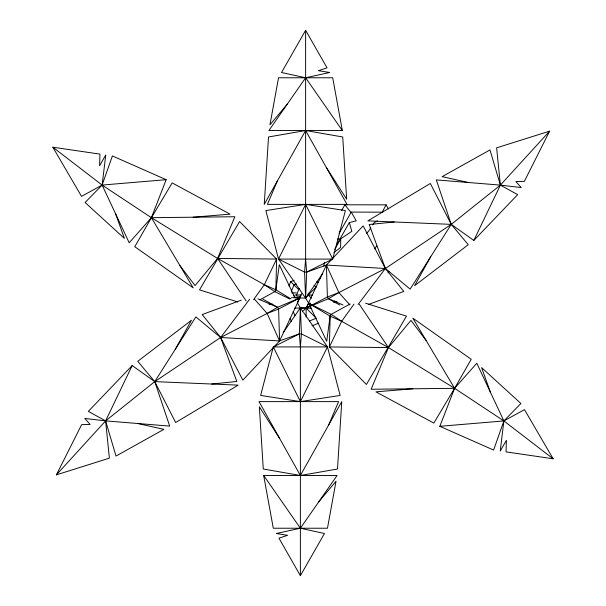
<?xml version="1.0" encoding="UTF-8"?>
<svg xmlns="http://www.w3.org/2000/svg" width="606" height="606" viewBox="0 0 606 606"><rect width="100%" height="100%" fill="white"/><g stroke="black" fill="none" stroke-linecap="round" stroke-linejoin="round"><path stroke-width="0.91" d="M382.424 212.168L351.283 212.1L356.245 220.842L349.359 222.546L351.836 231.348L340.739 238.779L340.64 247.415L333.883 252.604M260.004 299.765L274.806 291.645L275.859 289.85L276.609 259.065L239.59 221.523L199.533 289.857L237.757 301.97M350.109 303.977L331.194 314.355L330.141 316.15L329.391 346.935L366.41 384.477L406.467 316.143L365.577 303.182M300.379 575.7L324.46 533.507L300.379 528.227L276.306 533.507L287.63 535.31L278.957 538.158L300.379 575.7L300.379 346.92L299.341 333.891L300.379 307.84L297.266 302.697L301.561 293.705M302.311 311.885L306.113 308.083L308.734 303.303L330.141 316.15L326.71 341.284L308.734 303.303L305.621 298.16L306.659 272.109L305.621 259.08L305.621 30.3L327.043 67.842L318.37 70.69L329.694 72.493L305.621 77.773L281.54 72.493L305.621 30.3M305.621 259.08L304.576 272.109L305.621 298.16L291.531 297.629M300.379 346.92L301.424 333.891L300.379 307.84L311.681 308.28M290.925 298.887L275.859 289.85L279.29 264.716L294.872 297.629M323.846 265.981L324.437 262.292M115.655 213.918L124.389 238.393L85.098 202.51L102.119 185.065L112.398 155.939L166.173 179.687L151.409 217.69L134.774 246.71L193.178 287.842L151.409 217.69L102.119 185.065L52.851 147.213L99.937 154.113L99.596 165.703L105.77 154.969L102.119 185.065L129.192 242.771L151.409 217.69L172.172 182.921L230.075 214.153L193.14 217.213M490.345 392.082L481.611 367.607L520.902 403.49L503.881 420.935L493.602 450.061L439.827 426.313L454.591 388.31L471.226 359.29L412.822 318.158L454.591 388.31L503.881 420.935L553.149 458.787L506.063 451.887L506.404 440.297L500.23 451.031L503.881 420.935L476.808 363.229L454.591 388.31L433.828 423.079L375.925 391.847L412.86 388.787M288.941 285.987L290.721 281.692L294.16 280.267M291.372 291.281L293.993 284.964L296.364 283.979M299.281 288.358L296.531 294.993L297.22 296.66M334.058 302.455L334.777 300.72M277.359 180.967L267.42 204.381L346.988 204.381L305.621 130.525L268.511 136.979L264.246 204.381L305.621 130.525L342.723 136.979L346.662 199.23L326.301 167.453M328.641 425.033L338.58 401.619L259.012 401.619L300.379 475.475L337.489 469.021L341.754 401.619L300.379 475.475L263.277 469.021L259.338 406.77L279.699 438.547M241.249 300.175L202.207 314.552L220.629 337.497L242.839 380.136L279.586 340.943L299.887 297.917L277.548 307.287L267.125 313.431L220.629 337.497L154.742 381.628L105.611 420.89L56.388 474.854L109.383 458.151L105.611 420.89L132.184 365.554L154.742 381.628L175.672 422.518L238.15 385.136L154.742 381.628L137.744 361.305L191.428 320.279L175.308 349.253M306.113 317.036L306.113 308.083L326.414 265.057L363.161 225.864L385.371 268.503L403.793 291.448L368.296 304.523M253.603 299.652L264.322 284.699L276.609 259.065L217.577 258.436L151.409 217.69L234.863 216.736L217.577 258.436L195.049 285.593L179.944 265.61M354.01 304.106L341.678 321.301L329.391 346.935L388.423 347.564L454.591 388.31L371.137 389.264L388.423 347.564L410.951 320.407L426.056 340.39M473.816 240.446L500.389 185.11L549.612 131.146L496.617 147.849L500.389 185.11L517.675 194.632L473.816 240.446L451.258 224.371L430.328 183.482L367.85 220.864L451.258 224.371L500.389 185.11L521.228 187.572L515.873 181.535L524.357 181.345L549.612 131.146M278.525 259.08L305.621 204.381L345.375 210.57L332.709 259.08L306.659 272.109L304.576 272.109L278.525 259.08L265.86 210.57L305.621 204.381L332.709 259.08L278.525 259.08L305.621 298.16L308.59 294.599M327.475 346.92L300.379 401.619L260.625 395.43L273.291 346.92L299.341 333.891L301.424 333.891L327.475 346.92L340.14 395.43L300.379 401.619L273.291 346.92L327.475 346.92L303.568 312.438M56.388 474.854L81.643 424.654L90.127 424.465L84.772 418.428L105.611 420.89L169.695 426.101L154.742 381.628L195.867 316.885L220.629 337.497L236.81 381.485L211.714 384.022M382.31 212.032L386.067 204.851L344.897 204.79L341.625 210.464M430.692 256.747L414.572 285.721L468.256 244.695L451.258 224.371L436.305 179.899L500.389 185.11L489.981 149.94L442.145 176.641L468.347 182.504M334.686 249.437L340.739 238.779M337.08 243.968L349.359 222.546M339.057 233.333L351.283 212.1M388.014 272.927L388.954 271.306M370.811 227.811L368.41 231.469L366.433 233.219M372.735 224.887L374.175 222.69L377.356 220.895M305.621 298.16L322.771 273.42M283.229 332.58L300.379 307.84L302.508 310.908M374.606 248.93L376.811 245.907M249.627 299.25L220.629 337.497L279.586 340.943L278.608 309.007L277.548 307.287L262.974 299.175M358.085 304.5L385.371 268.503L451.258 224.371L410.133 289.115L385.371 268.503L369.19 224.515L394.286 221.978M287.267 104.149L269.965 124.783L278.525 77.773L332.709 77.773L342.322 130.525L268.912 130.525L305.621 77.773L342.322 130.525M318.733 501.851L336.035 481.217L327.475 528.227L273.291 528.227L263.678 475.475L337.087 475.475L300.379 528.227L263.678 475.475M132.184 365.554L88.324 411.368L105.611 420.89L116.019 456.06L163.855 429.359L137.653 423.496M312.984 305.204L328.452 298.713L338.875 292.569L385.371 268.503L326.414 265.057L327.391 296.993L328.452 298.713L339.792 305.023M299.887 297.917L278.608 309.007L267.125 313.431L254.331 299M309.492 321.013L316.241 318.218L306.113 308.083L327.391 296.993L338.875 292.569L349.836 304.939M306.113 308.083L311.264 305.924M301.046 295.857L295.978 297.955L293.584 295.554M312.014 325.899L318.756 323.112M306.659 272.109L326.596 265.064M279.404 340.936L299.341 333.891M166.173 179.687L102.119 185.065L81.515 196.359L52.851 147.213M439.827 426.313L503.881 420.935L524.485 409.641L553.149 458.787M269.056 304.424L272.821 304.189M310.613 303.189L308.734 303.303L331.194 314.355L341.678 321.301L388.423 347.564L359.29 304.235M333.179 301.811L336.944 301.576M291.653 292.865L296.304 292.865M294.91 294.993L301.046 294.993M312.779 294.993L308.265 294.993L308.265 293.19M294.471 308.083L307.901 308.083M337.58 239.052L340.299 239.067M316.643 281.873L318.324 282.57M314.075 285.668L316.559 286.699L308.265 294.993L311.454 298.19M328.452 298.713L342.988 304.969M257.883 298.826L277.548 307.287M246.187 300.993L217.577 258.436L264.322 284.699L275.859 289.85M330.141 316.15L341.678 321.301M289.782 299.008L274.806 291.645L264.322 284.699M290.721 281.692L297.947 288.91M344.897 204.79L350.935 212.539M386.067 204.851L388.416 208.903M326.414 265.057L338.875 292.569M267.125 313.431L279.586 340.943M293.183 311.461L294.933 315.681M290.039 318.195L291.433 321.566M320.438 276.533L320.438 278.215"/></g></svg>
